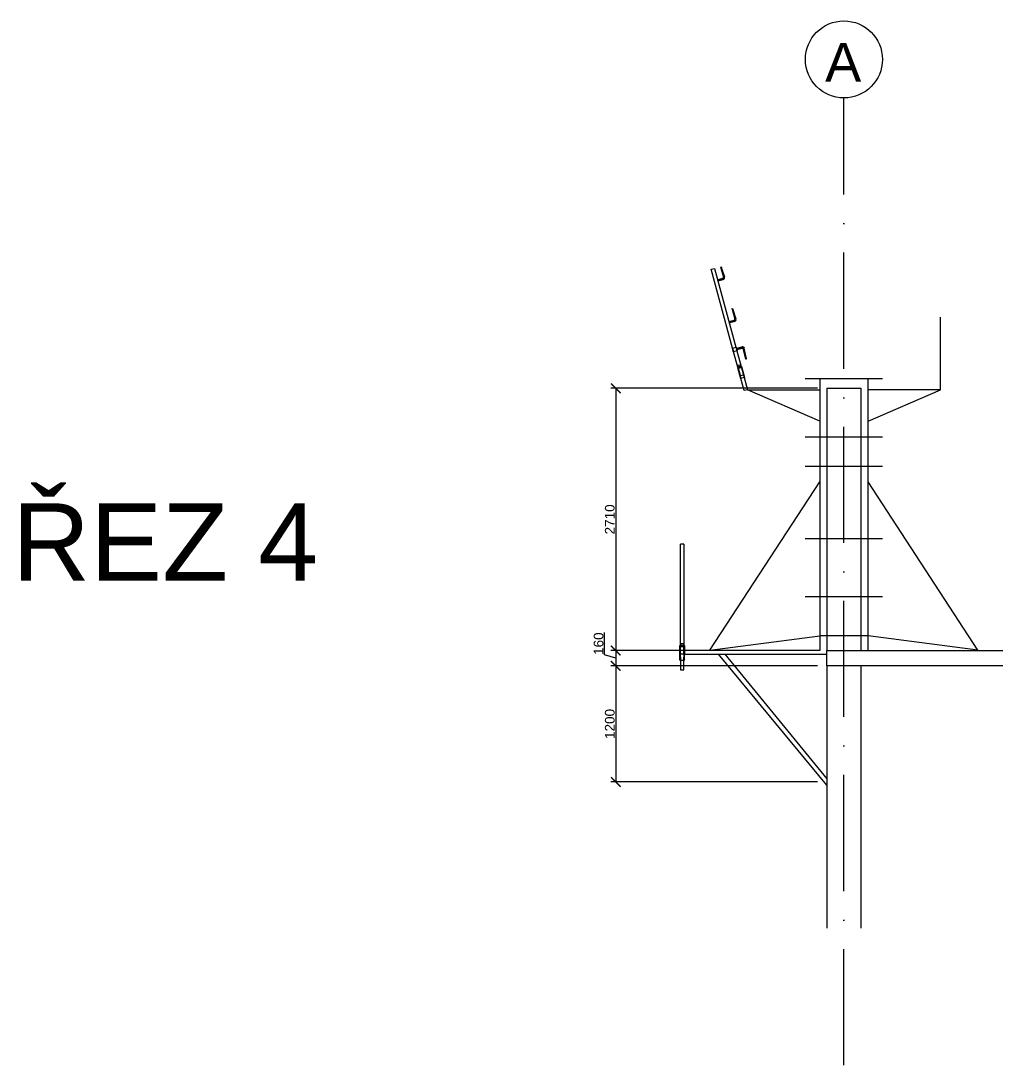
# Model space of a CAD drawing. Header units: millimetres. Extents: x 1924 to 471109, y -30014 to 109986.
# Drawn here: x 342345 to 352441, y 25390 to 36186 of the extents above; entities that cross this region are included whole.
import ezdxf

# ---------------------------------------------------------------- set-up
doc = ezdxf.new("R2010")
doc.units = ezdxf.units.MM
doc.header["$LTSCALE"] = 100
doc.linetypes.add('104', pattern=[4, 2, -2])
doc.linetypes.add('ACAD_ISO10W100', pattern=[18, 12, -3, 0, -3])
for name, color, linetype, plot in [('bedneni bedneni', 255, 'Continuous', False), ('osy objektu', 130, 'ACAD_ISO10W100', False), ('osy objektu text', 130, 'Continuous', False), ('PERI_HELPLINE', 140, 'Continuous', False), ('PERI_HIDDEN', 30, '104', False)]:
    doc.layers.add(name, color=color, linetype=linetype, plot=plot)
doc.layers.add('bednení-sloup', color=7, linetype='Continuous', lineweight=30)
doc.layers.add('Tlustá', color=7, linetype='Continuous', lineweight=30)
for name, color, linetype in [('koty', 140, 'Continuous'), ('rez osy', 255, 'ACAD_ISO10W100'), ('rez sloupy', 90, 'Continuous')]:
    doc.layers.add(name, color=color, linetype=linetype)
doc.layers.add('podlazi', color=40, linetype='Continuous', lineweight=30, plot=False)
doc.styles.add('osy', font='arial.ttf', dxfattribs={"height": 400})
doc.styles.add('PERI-txt-arial', font='arial.ttf')
doc.styles.add('popisky', font='arial.ttf', dxfattribs={"height": 200})
doc.styles.get("Standard").update_dxf_attribs({"font": 'arial.ttf'})
doc.dimstyles.new('koty 100', dxfattribs={"dimtxt": 100, "dimasz": 100, "dimexe": 50, "dimexo": 100, "dimgap": 10, "dimtad": 1, "dimtxsty": 'Standard', "dimblk": 'ARCHTICK', "dimcen": 2.5, "dimadec": 0, "dimazin": 0, "dimtfac": 1, "dimtmove": 0, "dimatfit": 3, "dimfxl": 1, "dimarcsym": 0})

# ---------------------------------------------------------------- blocks, each defined once
blk = doc.blocks.new('sfd')
at = {"color": 0, "linetype": 'ByBlock'}
for p, q in [((535483, 207936), (535517, 207944)), ((535517, 207944), (535718, 207125)), ((535581, 207957), (535607, 207851)), ((535585, 207961), (535620, 207854)), ((535586, 207958), (535612, 207852)), ((535684, 207116), (535483, 207936)), ((535546, 207828), (535601, 207841)), ((535547, 207823), (535602, 207836)), ((535549, 207815), (535604, 207829)), ((535687, 207523), (535692, 207524)), ((535688, 207520), (535714, 207414)), ((535692, 207524), (535726, 207417)), ((535693, 207521), (535719, 207415)), ((535653, 207391), (535708, 207404)), ((535654, 207386), (535709, 207399)), ((535656, 207378), (535711, 207392)), ((535680, 207115), (535722, 207125)), ((535680, 207115), (535689, 207076)), ((535731, 207087), (535689, 207076)), ((535733, 206916), (535693, 207077)), ((535722, 207125), (535731, 207087)), ((535725, 207113), (535780, 207126)), ((535727, 207105), (535782, 207119)), ((535727, 207086), (535767, 206924)), ((535728, 207100), (535783, 207114)), ((535819, 207002), (535793, 207108)), ((535824, 207003), (535798, 207109)), ((535824, 207000), (535805, 207111)), ((535819, 206999), (535824, 207000)), ((535729, 206915), (535771, 206925)), ((535729, 206915), (535757, 206799)), ((535771, 206925), (535799, 206809)), ((535799, 206809), (535757, 206799)), ((535792, 206673), (535761, 206800)), ((535795, 206808), (535826, 206682)), ((535826, 206682), (535792, 206673))]:
    blk.add_line(p, q, dxfattribs=at)
at = {"color": 0, "linetype": 'ByBlock', "flags": 128}
for points in [[(535688, 207520), (535688, 207520), (535688, 207520), (535688, 207521), (535688, 207521), (535688, 207521), (535688, 207521), (535688, 207521), (535688, 207521), (535688, 207521), (535688, 207522), (535687, 207522), (535687, 207522), (535687, 207522), (535687, 207522), (535687, 207522), (535687, 207522), (535687, 207522), (535687, 207522), (535687, 207522), (535687, 207522), (535687, 207522), (535687, 207523), (535687, 207523), (535687, 207523)], [(535692, 207524), (535692, 207524), (535692, 207524), (535692, 207524), (535692, 207524), (535692, 207524), (535692, 207523), (535692, 207523), (535692, 207523), (535692, 207523), (535692, 207523), (535692, 207523), (535692, 207523), (535692, 207523), (535692, 207523), (535692, 207523), (535692, 207522), (535692, 207522), (535692, 207522), (535693, 207522), (535693, 207522), (535693, 207522), (535693, 207522), (535693, 207522), (535693, 207521)], [(535819, 207002), (535819, 207001), (535819, 207001), (535819, 207001), (535819, 207001), (535819, 207001), (535819, 207001), (535819, 207001), (535819, 207000), (535819, 207000), (535819, 207000), (535819, 207000), (535819, 207000), (535819, 207000), (535819, 207000), (535819, 207000), (535819, 207000), (535819, 207000), (535819, 206999), (535819, 206999), (535819, 206999), (535819, 206999), (535819, 206999), (535819, 206999), (535819, 206999)], [(535824, 207000), (535824, 207000), (535824, 207000), (535824, 207000), (535824, 207001), (535824, 207001), (535824, 207001), (535824, 207001), (535824, 207001), (535824, 207001), (535824, 207001), (535824, 207001), (535824, 207001), (535824, 207001), (535824, 207001), (535824, 207002), (535824, 207002), (535824, 207002), (535824, 207002), (535824, 207002), (535824, 207002), (535824, 207002), (535824, 207002), (535824, 207003), (535824, 207003)]]:
    blk.add_lwpolyline(points, dxfattribs=at)
at = {"color": 0, "linetype": 'ByBlock'}
for centre, radius, start, end in [((535599, 207849), 8, 283.7486, 13.7486), ((535599, 207849), 13, 283.7486, 13.7486), ((535599, 207849), 21, 283.7486, 13.7486), ((535706, 207412), 8, 283.7486, 13.7486), ((535706, 207412), 13, 283.7486, 13.7486), ((535706, 207412), 21, 283.7486, 13.7486), ((535785, 207106), 21, 13.7486, 103.7486), ((535785, 207106), 13, 13.7486, 103.7486), ((535785, 207106), 8, 13.7486, 103.7486)]:
    blk.add_arc(centre, radius, start, end, dxfattribs=at)
at = {"layer": 'PERI_HELPLINE'}
blk.add_point((535750, 206920), dxfattribs=at)
at = {"layer": 'PERI_HIDDEN'}
for p, q in [((535682, 207116), (535692, 207077)), ((535693, 207077), (535684, 207116)), ((535718, 207125), (535727, 207086)), ((535719, 207125), (535729, 207086)), ((535733, 206916), (535761, 206800)), ((535735, 206937), (535755, 206942)), ((535740, 206918), (535735, 206937)), ((535759, 206923), (535740, 206918)), ((535740, 206908), (535773, 206916)), ((535759, 206830), (535740, 206908)), ((535755, 206942), (535759, 206923)), ((535767, 206924), (535795, 206808)), ((535792, 206838), (535773, 206916)), ((535759, 206830), (535792, 206838))]:
    blk.add_line(p, q, dxfattribs=at)
at = {"color": 0, "linetype": 'ByBlock', "style": 'PERI-txt-arial'}
for tag, flags in [('ART', 3), ('Faktor', 9)]:
    blk.add_attdef(tag, (535750, 206920), '', height=1, rotation=13.7486, dxfattribs=dict(at, flags=flags))
blk = doc.blocks.new('_ArchTick')
at = {"color": 0, "linetype": 'ByBlock', "const_width": 0.15}
blk.add_lwpolyline([(-0.5, -0.5), (0.5, 0.5)], dxfattribs=at)
blk = doc.blocks.new('*D67')
at = {"layer": 'Defpoints', "color": 0, "transparency": 16777216}
for p in [(350682, 32387), (348497, 29677), (350682, 29677)]:
    blk.add_point(p, dxfattribs=at)
at = {"layer": 'koty', "color": 0, "lineweight": -2, "transparency": 16777216}
for p, q in [((350582, 32387), (348447, 32387)), ((348497, 32387), (348497, 29677)), ((350582, 29677), (348447, 29677))]:
    blk.add_line(p, q, dxfattribs=at)
at = {"layer": 'koty', "color": 0, "lineweight": -2, "transparency": 16777216, "xscale": 100, "yscale": 100, "zscale": 100}
for p, rotation in [((348497, 32387), 90), ((348497, 29677), 270)]:
    blk.add_blockref('_ArchTick', p, dxfattribs=dict(at, rotation=rotation))
at = {"layer": 'koty', "color": 0, "transparency": 16777216, "insert": (348436, 31032), "char_height": 100, "attachment_point": 5, "rotation": 90}
blk.add_mtext('2710', dxfattribs=at)
blk = doc.blocks.new('*D68')
at = {"layer": 'Defpoints', "color": 0, "transparency": 16777216}
for p in [(350682, 29677), (348497, 29517), (350682, 29517)]:
    blk.add_point(p, dxfattribs=at)
at = {"layer": 'koty', "color": 0, "lineweight": -2, "transparency": 16777216}
for p, q in [((348381, 29632), (348381, 29863)), ((348497, 29597), (348381, 29632)), ((350582, 29677), (348447, 29677)), ((348497, 29677), (348497, 29517)), ((350582, 29517), (348447, 29517))]:
    blk.add_line(p, q, dxfattribs=at)
at = {"layer": 'koty', "color": 0, "lineweight": -2, "transparency": 16777216, "xscale": 100, "yscale": 100, "zscale": 100}
for p, rotation in [((348497, 29677), 90), ((348497, 29517), 270)]:
    blk.add_blockref('_ArchTick', p, dxfattribs=dict(at, rotation=rotation))
at = {"layer": 'koty', "color": 0, "transparency": 16777216, "insert": (348320, 29747), "char_height": 100, "attachment_point": 5, "rotation": 90}
blk.add_mtext('160', dxfattribs=at)
blk = doc.blocks.new('*D69')
at = {"layer": 'Defpoints', "color": 0, "transparency": 16777216}
for p in [(350682, 29517), (348497, 28317), (350682, 28317)]:
    blk.add_point(p, dxfattribs=at)
at = {"layer": 'koty', "color": 0, "lineweight": -2, "transparency": 16777216}
for p, q in [((350582, 29517), (348447, 29517)), ((348497, 29517), (348497, 28317)), ((350582, 28317), (348447, 28317))]:
    blk.add_line(p, q, dxfattribs=at)
at = {"layer": 'koty', "color": 0, "lineweight": -2, "transparency": 16777216, "xscale": 100, "yscale": 100, "zscale": 100}
for p, rotation in [((348497, 29517), 90), ((348497, 28317), 270)]:
    blk.add_blockref('_ArchTick', p, dxfattribs=dict(at, rotation=rotation))
at = {"layer": 'koty', "color": 0, "transparency": 16777216, "insert": (348436, 28917), "char_height": 100, "attachment_point": 5, "rotation": 90}
blk.add_mtext('1200', dxfattribs=at)

msp = doc.modelspace()

# ---------------------------------------------------------------- linework, layer by layer
at = {"color": 3, "ltscale": 200}
for p, q in [((349166.538, 29727.03), (349166.538, 30777.03)), ((349201.538, 30777.03), (349166.538, 30777.03)), ((349201.538, 30777.03), (349201.538, 29727.03)), ((349161.538, 29577.03), (349161.538, 29727.03)), ((349161.538, 29727.03), (349206.538, 29727.03)), ((349206.538, 29727.03), (349206.538, 29677.03)), ((349166.538, 29607.03), (349166.538, 29477.03)), ((349201.538, 29477.03), (349201.538, 29607.03)), ((350606.538, 29677.03), (349206.538, 29677.03)), ((349206.538, 29677.03), (349206.538, 29637.03)), ((349206.538, 29593.36), (349206.538, 29637.03)), ((349206.538, 29637.03), (350681.538, 29637.03)), ((349206.538, 29577.03), (349206.538, 29593.36)), ((350681.538, 28283.459), (349560.988, 29637.03)), ((349624.873, 29637.03), (350681.538, 28350.6)), ((349161.538, 29577.03), (349206.538, 29577.03)), ((349166.538, 29477.03), (349201.538, 29477.03))]:
    msp.add_line(p, q, dxfattribs=at)
at = {"color": 3, "linetype": '104', "ltscale": 2}
for p, q in [((349162.538, 29717.03), (349196.538, 29717.03)), ((349162.538, 29637.03), (349162.538, 29717.03)), ((349166.538, 29607.03), (349166.538, 29727.03)), ((349174.038, 29727.03), (349174.038, 29747.03)), ((349174.038, 29747.03), (349194.038, 29747.03)), ((349194.038, 29747.03), (349194.038, 29727.03)), ((349196.538, 29717.03), (349196.538, 29637.03)), ((349201.538, 29727.03), (349201.538, 29607.03)), ((349196.538, 29637.03), (349162.538, 29637.03))]:
    msp.add_line(p, q, dxfattribs=at)
at = {"layer": 'bedneni bedneni'}
for p, q in [((351854.178, 32372.437), (351854.178, 33122.853)), ((350456.538, 32487.03), (351256.538, 32487.03)), ((350606.538, 32487.03), (350606.538, 29677.03)), ((351106.538, 29677.03), (351106.538, 32487.03)), ((350606.538, 32047.717), (349858.898, 32372.437)), ((349858.898, 32372.437), (350606.538, 32372.437)), ((351106.538, 32047.717), (351854.178, 32372.437)), ((351854.178, 32372.437), (351106.538, 32372.437)), ((350456.538, 31887.03), (351256.538, 31887.03)), ((350456.538, 31583.558), (351256.538, 31583.558)), ((349470.887, 29678.419), (350606.538, 31419.697)), ((352242.189, 29678.419), (351106.538, 31419.697)), ((350456.538, 30835.243), (351256.538, 30835.243)), ((350456.538, 30233.176), (351256.538, 30233.176)), ((349470.887, 29678.419), (350606.538, 29827.03)), ((351106.538, 29827.03), (350606.538, 29827.03)), ((352242.189, 29678.419), (351106.538, 29827.03)), ((351106.538, 29677.03), (351106.538, 29827.03))]:
    msp.add_line(p, q, dxfattribs=at)
at = {"layer": 'bednení-sloup'}
for p, q in [((350681.538, 32387.03), (351031.538, 32387.03)), ((350681.538, 32387.03), (350681.538, 29677.03)), ((351031.538, 32387.03), (351031.538, 29677.03))]:
    msp.add_line(p, q, dxfattribs=at)
at = {"layer": 'osy objektu'}
msp.add_line((350856.538, 25389.572), (350856.538, 35389.572), dxfattribs=at)
at = {"layer": 'osy objektu text'}
msp.add_circle((350856.538, 35787.812), 398.24, dxfattribs=at)
at = {"layer": 'podlazi'}
for p, q in [((350681.538, 29517.03), (350681.538, 29677.03)), ((350681.538, 29677.03), (384631.538, 29677.03)), ((384631.538, 29517.03), (350681.538, 29517.03))]:
    msp.add_line(p, q, dxfattribs=at)
at = {"layer": 'rez sloupy'}
for p, q in [((350681.538, 29517.03), (350681.538, 26807.03)), ((351031.538, 29517.03), (351031.538, 26807.03)), ((350681.538, 28350.6), (350681.538, 28283.459))]:
    msp.add_line(p, q, dxfattribs=at)

# ---------------------------------------------------------------- block references
at = {"layer": 'Tlustá', "rotation": 1.459594588155469}
msp.add_blockref('sfd', (-180528.763, -187890.621), dxfattribs=at)

# ---------------------------------------------------------------- texts
at = {"layer": 'osy objektu text', "insert": (350662.864, 35958.859), "char_height": 400, "attachment_point": 1, "style": 'osy'}
msp.add_mtext_dynamic_manual_height_columns('A', width=3598.57763, gutter_width=2000, heights=[0], dxfattribs=at)
at = {"layer": 'rez osy', "insert": (342253.812, 31197.71), "char_height": 800, "attachment_point": 1, "style": 'popisky'}
msp.add_mtext_dynamic_manual_height_columns('ŘEZ 4', width=5981.13627, gutter_width=1000, heights=[0], dxfattribs=at)

# ---------------------------------------------------------------- dimensions: what is measured, and where the dimension line sits
at = {"layer": 'koty'}
dim = msp.add_linear_dim(base=(348497.005, 29677.03), p1=(350681.538, 32387.03), p2=(350681.538, 29677.03), angle=90, dimstyle='koty 100', dxfattribs=at)
dim.commit()
dim.dimension.update_dxf_attribs({"geometry": '*D67', "text_midpoint": (348435.948, 31032.03)})
for base, p1, p2, picture, middle in [((348497.005, 29517.03), (350681.538, 29677.03), (350681.538, 29517.03), '*D68', (348319.891, 29641.847)), ((348497.005, 28317.03), (350681.538, 29517.03), (350681.538, 28317.03), '*D69', (348435.948, 28917.03))]:
    dim = msp.add_linear_dim(base=base, p1=p1, p2=p2, angle=90, dimstyle='koty 100', override={"dimtmove": 1}, dxfattribs=at)
    dim.commit()
    dim.dimension.update_dxf_attribs({"geometry": picture, "text_midpoint": middle})

doc.saveas('drawing.dxf')
